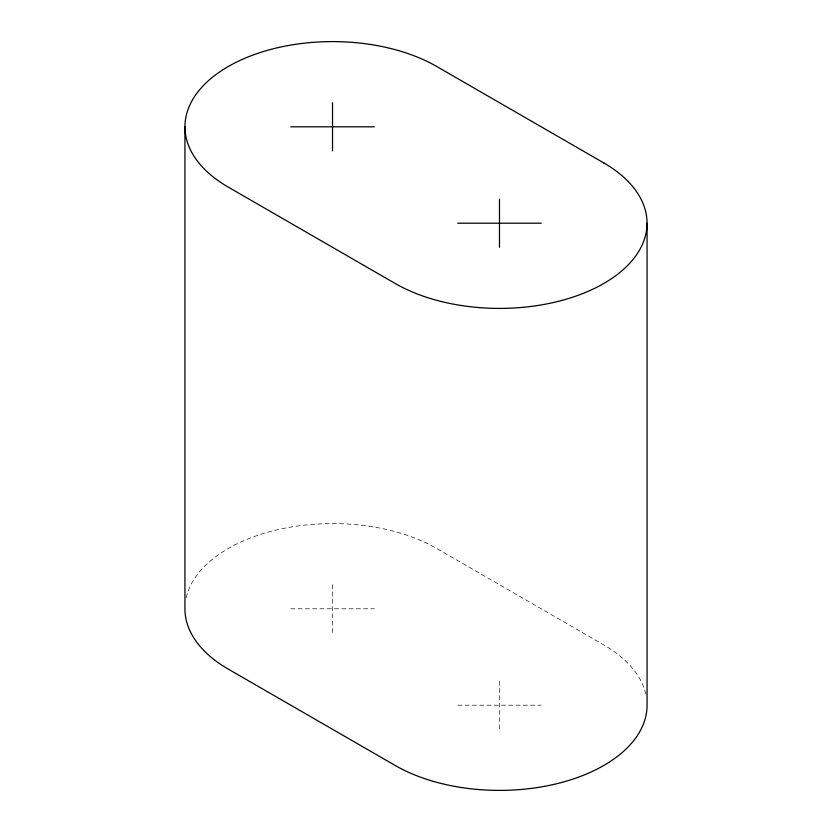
<?xml version="1.0" encoding="UTF-8"?>
<svg xmlns="http://www.w3.org/2000/svg" width="832" height="832" viewBox="0 0 832 832"><rect width="100%" height="100%" fill="white"/><g stroke="black" fill="none" stroke-linecap="round" stroke-linejoin="round"><path stroke-width="0.62" stroke-dasharray="4.16 3.12" d="M290.774 608.795L374.254 608.795M457.746 705.193L541.226 705.193M499.481 681.096L499.481 729.3M332.519 584.698L332.519 632.902M186.202 597.678A147.576 85.207 0 0 1 285.074 528.112A147.576 85.207 0 0 1 436.873 548.548L603.834 644.946A147.576 85.207 0 0 1 645.798 694.075"/><path stroke-width="1.25" d="M290.774 126.807L374.254 126.807M457.746 223.205L541.226 223.205M647.067 223.205L647.067 705.193A147.576 85.207 0 0 1 555.963 783.91A147.576 85.207 0 0 1 395.127 765.44L228.166 669.042A147.576 85.207 0 0 1 184.933 608.795L184.933 126.807M499.481 199.098L499.481 247.302M332.519 102.7L332.519 150.904M603.834 162.958L436.873 66.56A147.576 85.207 0 0 0 228.166 66.56A147.576 85.207 0 0 0 228.166 187.054L395.127 283.452A147.576 85.207 0 0 0 603.834 283.452A147.576 85.207 0 0 0 603.834 162.958"/></g></svg>
